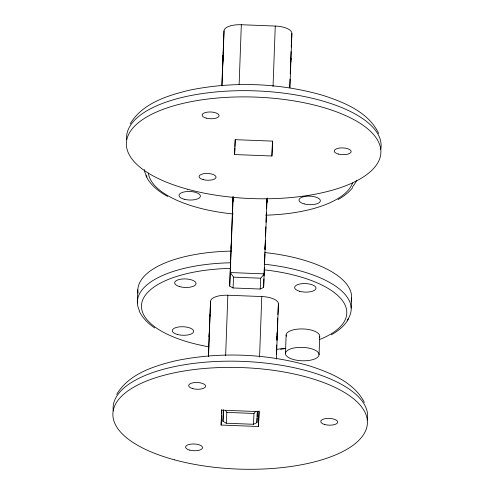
<?xml version="1.0" encoding="UTF-8"?>
<svg xmlns="http://www.w3.org/2000/svg" width="494" height="494" viewBox="0 0 494 494"><rect width="100%" height="100%" fill="white"/><g stroke="black" fill="none" stroke-linecap="round" stroke-linejoin="round"><path stroke-width="0.74" d="M231.161 248.278L231.532 238.781L231.39 242.912M265.463 240.269L265.327 244.227M137.388 302.946L137.826 289.712M222.72 63.102L222.621 66.357L223.041 55.513L222.924 59.231M266.896 200.058L266.803 202.904L266.945 199.909M277.109 336.241L277.004 339.489L277.251 333.895M277.325 331.912L277.43 328.646L277.381 329.572M290.589 65.733L290.484 68.987L290.663 65.029M208.357 356.193L210.543 301.34A16.981 6.768 2.1 0 1 227.851 295.233L261.783 296.548A16.981 6.768 2.1 0 1 278.412 303.971L276.393 359.07M209.444 329.739L209.561 326.015L209.339 331.079M208.524 356.44L210.543 301.34M222.757 62.164L222.905 59.718M221.831 85.684L224.023 30.838A16.981 6.768 2.1 0 1 241.325 24.731L275.257 26.046A16.981 6.768 2.1 0 1 291.886 33.469L289.898 87.802M222.004 85.937L224.023 30.838M221.114 425.056L221.855 410.181L259.183 411.626L258.442 426.507L221.114 425.056L221.466 415.423M221.547 413.2L221.683 409.495M257.454 411.379L256.892 422.648L253.453 424.278L226.308 423.228L222.961 421.333L223.381 409.835M225.635 355.692L227.851 295.233M267.087 197.964L263.629 287.397L260.19 289.027L233.044 287.977L229.698 286.082L232.958 197.143M232.977 198.347L232.872 201.589L233.051 197.649M234.588 154.554L235.329 139.679L272.657 141.123L271.916 155.999L234.588 154.554L234.835 147.885M234.891 146.403L235.132 139.734M233.156 196.649L229.698 286.082M239.139 84.425L241.325 24.731M256.892 422.648L257.059 418.048M257.115 416.516L257.312 411.15M259.566 357.008L261.783 296.548M258.442 426.507L259.01 410.946M263.629 287.397L263.938 278.962M264.049 275.899L264.358 267.464M264.531 262.864L264.864 253.663M265.037 249.062L265.346 240.627M265.513 236.027L265.852 226.826M266.019 222.226L266.359 213.025M266.525 208.425L266.908 199.656M273.04 86.506L275.257 26.046M271.916 155.999L272.46 141.179M276.393 354.229L276.726 345.047M276.893 340.452L277.202 332.036M277.375 327.442L277.708 318.26M277.288 332.851L277.165 334.784M289.725 87.549L290.034 79.133M290.231 73.779L290.62 64.794M290.707 60.768L291.046 51.586M285.464 353.426L286.137 335M319.056 354.729A16.808 6.7 2.1 0 0 294.152 347.955A16.808 6.7 2.1 0 0 293.572 359.552A16.808 6.7 2.1 0 0 319.056 354.729L319.729 336.303M209.407 330.733L209.141 336.859L209.388 331.264M233.014 197.47L233.088 196.692M277.208 333.709L277.295 331.573M290.731 63.393L290.904 58.156L290.725 62.114M231.34 244.332L231.167 248.241M265.272 245.648L265.093 249.594L265.445 240.337M351.178 308.114L351.598 297.999M222.961 421.333L223.516 410.063M226.308 423.228L226.845 412.404L225.35 410.267M233.044 287.977L233.582 277.153L230.371 272.558L264.302 273.874L260.727 278.208L260.19 289.027M253.453 424.278L253.99 413.459L255.799 411.261M277.887 314.493L278.412 303.971M291.213 46.992L291.886 33.469M130.157 123.914C142.284 103.413 167.077 95.645 188.844 90.334L189.85 90.112C233.588 81.22 279.592 82.949 322.508 95.256L323.502 95.552C344.608 102.499 368.573 112.187 378.744 133.547M116.683 394.416C128.804 373.915 153.597 366.153 175.37 360.836L176.37 360.62C220.108 351.722 266.118 353.451 309.028 365.758L310.028 366.054C330.572 372.877 353.815 382.078 364.393 402.412M348.536 318.976C344.571 325.879 338.199 330.986 331.332 334.821M352.741 187.529C348.832 192.604 343.596 196.421 338.069 199.57M280.586 349.252L285.841 348.505M233.582 277.153L260.727 278.208M226.845 412.404L253.99 413.459M167.67 196.439C158.802 191.567 150.188 185.034 145.872 175.611M154.733 327.973C148.28 323.619 142.414 318.025 139.129 310.862M210.092 316.104A16.981 6.768 2.1 0 1 209.87 314.863M277.64 318.099A16.981 6.768 2.1 0 1 277.393 318.716M286.359 336.229A16.808 6.7 2.1 0 1 303.267 328.955A16.808 6.7 2.1 0 1 319.39 337.513M264.679 252.545A106.97 42.657 2.1 0 1 351.086 301.408M137.999 293.146A106.97 42.657 2.1 0 1 231.248 251.106M264.253 264.216A106.97 42.657 2.1 0 1 347.159 320.31M139.339 310.436A106.97 42.657 2.1 0 1 230.822 262.777M264.191 269.841A102.721 40.959 2.1 0 1 341.78 299.759A102.721 40.959 2.1 0 1 319.562 339.551M284.89 348.295A102.721 40.959 2.1 0 1 276.226 349.338M208.968 346.837A102.721 40.959 2.1 0 1 142.074 301.846A102.721 40.959 2.1 0 1 230.5 268.378M233.786 200.15A106.97 42.657 2.1 0 1 232.248 199.996M356.588 180.273A106.97 42.657 2.1 0 1 352.525 186.806M147.07 177.043A106.97 42.657 2.1 0 1 144.31 169.566M352.574 182.928A102.721 40.959 2.1 0 1 265.723 215.18M233.205 213.995A102.721 40.959 2.1 0 1 148.348 173.085M113.293 411.002A127.347 50.777 2.1 0 1 241.949 361.361A127.347 50.777 2.1 0 1 367.246 420.085M126.68 139.734A127.347 50.777 2.1 0 1 256.38 90.896A127.347 50.777 2.1 0 1 380.72 149.577M223.572 45.602A16.981 6.768 2.1 0 1 223.35 44.361M299.79 291.318A10.695 4.267 2.1 0 0 316.006 288.249A10.695 4.267 2.1 0 0 300.154 283.939A10.695 4.267 2.1 0 0 299.79 291.318M179.816 286.668A10.695 4.267 2.1 0 0 196.038 283.599A10.695 4.267 2.1 0 0 180.187 279.289A10.695 4.267 2.1 0 0 179.816 286.668M177.439 334.487A10.695 4.267 2.1 0 0 193.654 331.418A10.695 4.267 2.1 0 0 177.803 327.108A10.695 4.267 2.1 0 0 177.439 334.487M304.143 203.886A10.695 4.267 2.1 0 0 320.365 200.817A10.695 4.267 2.1 0 0 304.514 196.507A10.695 4.267 2.1 0 0 304.143 203.886M184.176 199.236A10.695 4.267 2.1 0 0 200.391 196.167A10.695 4.267 2.1 0 0 184.54 191.851A10.695 4.267 2.1 0 0 184.176 199.236M174.333 459.803A127.347 50.777 2.1 0 0 367.394 423.272A127.347 50.777 2.1 0 0 178.711 371.951A127.347 50.777 2.1 0 0 174.333 459.803M192.759 388.636A8.491 3.384 2.1 0 0 205.628 386.203A8.491 3.384 2.1 0 0 193.049 382.782A8.491 3.384 2.1 0 0 192.759 388.636M189.696 450.127A8.491 3.384 2.1 0 0 202.565 447.688A8.491 3.384 2.1 0 0 189.986 444.267A8.491 3.384 2.1 0 0 189.696 450.127M324.824 424.556A8.491 3.384 2.1 0 0 337.698 422.123A8.491 3.384 2.1 0 0 325.114 418.702A8.491 3.384 2.1 0 0 324.824 424.556M187.813 189.295A127.347 50.777 2.1 0 0 380.874 152.77A127.347 50.777 2.1 0 0 192.191 101.449A127.347 50.777 2.1 0 0 187.813 189.295M206.239 118.134A8.491 3.384 2.1 0 0 219.108 115.695A8.491 3.384 2.1 0 0 206.529 112.274A8.491 3.384 2.1 0 0 206.239 118.134M203.17 179.618A8.491 3.384 2.1 0 0 216.045 177.185A8.491 3.384 2.1 0 0 203.466 173.764A8.491 3.384 2.1 0 0 203.17 179.618M338.304 154.054A8.491 3.384 2.1 0 0 351.172 151.621A8.491 3.384 2.1 0 0 338.594 148.2A8.491 3.384 2.1 0 0 338.304 154.054"/></g></svg>
